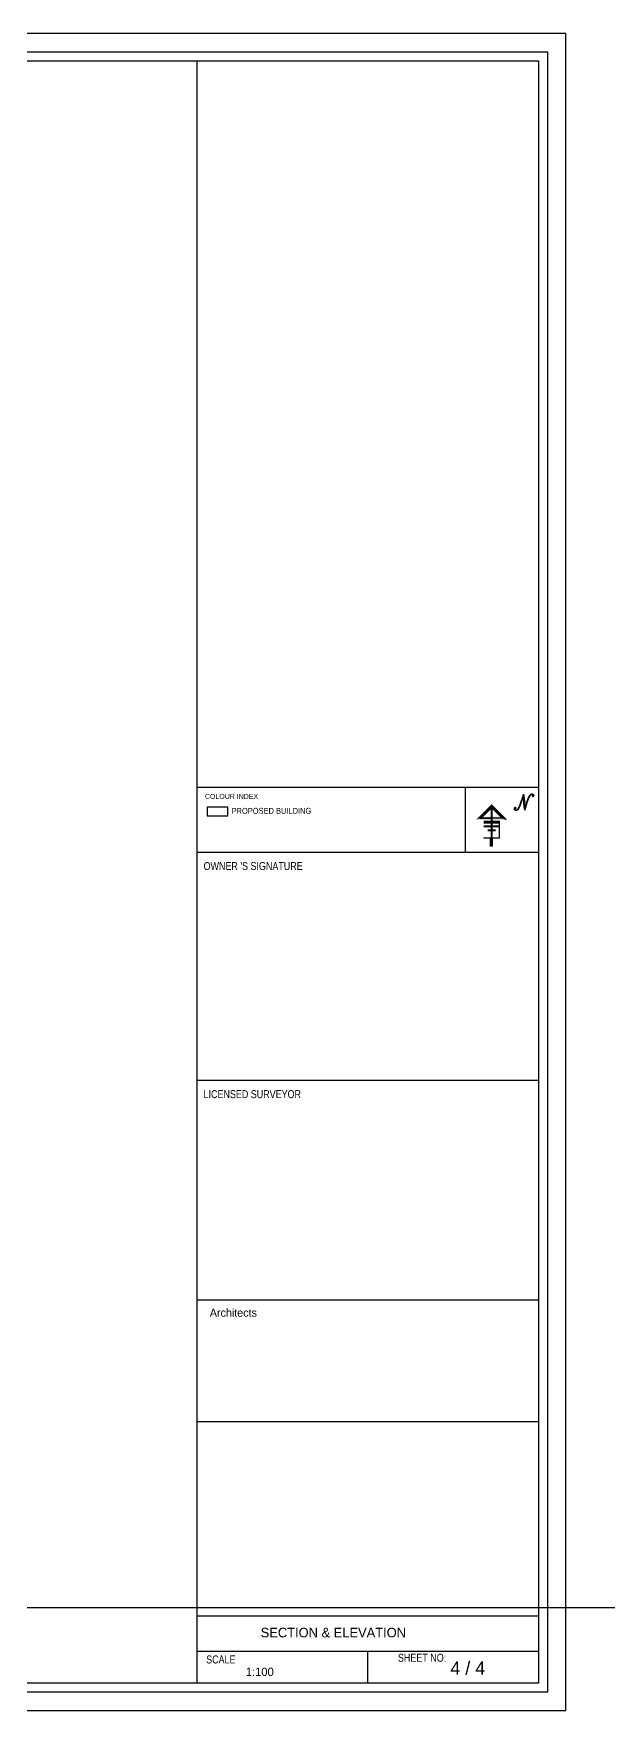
# Model space of a CAD drawing. Header units: metres. Extents: x 1422408 to 2267436, y 3843 to 80428.
# Drawn here: x 2267271.64 to 2267286.14, y 4029.94 to 4072.26 of the extents above; entities that cross this region are included whole.
import ezdxf
from ezdxf.enums import TextEntityAlignment as Align

# ---------------------------------------------------------------- set-up
doc = ezdxf.new("R2010")
doc.units = ezdxf.units.M
doc.header["$LTSCALE"] = 3.5
doc.header["$MEASUREMENT"] = 0
doc.layers.get('0').update_dxf_attribs({"linetype": 'CONTINUOUS'})
doc.layers.get('DEFPOINTS').update_dxf_attribs({"linetype": 'CONTINUOUS'})
for name, color, linetype in [('DISTANCE_FROM_GOVT_BLDG', 7, 'CONTINUOUS'), ('DOOR', 8, 'CONTINUOUS'), ('HAT', 15, 'CONTINUOUS'), ('TEXT1', 7, 'CONTINUOUS'), ('TITLE', 7, 'CONTINUOUS')]:
    doc.layers.add(name, color=color, linetype=linetype)
doc.styles.add('A', font='arial.ttf', dxfattribs={"width": 0.9, "height": 7.5})
doc.styles.add('DM', font='arial.ttf', dxfattribs={"width": 0.7, "height": 200})
doc.styles.add('J2', font='swissel.ttf', dxfattribs={"height": 4.75})
doc.styles.add('SCRIPTC', font='scriptc_.ttf', dxfattribs={"height": 48})
doc.dimstyles.get("Standard").update_dxf_attribs({"dimtxt": 0.18, "dimasz": 0.18, "dimexe": 0.18, "dimexo": 0.0625, "dimgap": 0.09, "dimtad": 0, "dimtih": 1, "dimtoh": 1, "dimdec": 4, "dimzin": 0, "dimdsep": 46, "dimtxsty": 'STANDARD', "dimcen": 0.09, "dimadec": 0, "dimazin": 0, "dimtfac": 1, "dimtdec": 4, "dimtofl": 0, "dimtmove": 0, "dimatfit": 3, "dimfxl": 1, "dimtolj": 1, "dimtzin": 0, "dimarcsym": 0})

# ---------------------------------------------------------------- blocks, each defined once
blk = doc.blocks.new('*D348')
at = {"layer": 'DEFPOINTS', "color": 0}
for p in [(2267426.153, 4034.529), (2267078.153, 4032.529), (2267426.153, 4032.529)]:
    blk.add_point(p, dxfattribs=at)
at = {"layer": 'DISTANCE_FROM_GOVT_BLDG', "color": 0, "lineweight": -2}
for p, q in [((2267426.153, 4034.466), (2267426.153, 4032.349)), ((2267078.153, 4032.591), (2267078.153, 4032.709)), ((2267078.333, 4032.529), (2267251.493, 4032.529)), ((2267425.973, 4032.529), (2267252.813, 4032.529))]:
    blk.add_line(p, q, dxfattribs=at)
at = {"layer": 'DISTANCE_FROM_GOVT_BLDG', "color": 0}
for points in [[(2267078.333, 4032.559), (2267078.333, 4032.499), (2267078.153, 4032.529)], [(2267425.973, 4032.559), (2267425.973, 4032.499), (2267426.153, 4032.529)]]:
    blk.add_solid(points, dxfattribs=at)
at = {"layer": 'DISTANCE_FROM_GOVT_BLDG', "color": 0, "insert": (2267252.153, 4032.529), "char_height": 0.18, "attachment_point": 5}
blk.add_mtext('\\A1;348.0000', dxfattribs=at)

msp = doc.modelspace()

# ---------------------------------------------------------------- linework, layer by layer
for p, q in [((2267282.88965, 4052.45254), (2267283.19254, 4052.75542)), ((2267282.88965, 4052.45254), (2267283.19254, 4052.45254)), ((2267283.49542, 4052.45254), (2267282.88965, 4052.45254)), ((2267283.19254, 4052.75542), (2267283.49542, 4052.45254)), ((2267283.19254, 4052.45254), (2267283.19254, 4051.74582))]:
    msp.add_line(p, q)
at = {"color": 1}
for p, q in [((2267283.39446, 4051.94774), (2267283.39446, 4052.38033)), ((2267283.39446, 4051.94774), (2267282.99061, 4051.94774)), ((2267283.1673, 4051.74582), (2267283.1673, 4051.94774)), ((2267283.21778, 4051.74582), (2267283.1673, 4051.74582)), ((2267283.21778, 4051.74582), (2267283.21778, 4051.94774))]:
    msp.add_line(p, q, dxfattribs=at)
at = {"const_width": 0.05048}
msp.add_lwpolyline([(2267283.19254, 4051.94774), (2267283.19254, 4052.75482)], dxfattribs=at)
for points in [[(2267282.79825, 4052.41468), (2267282.98106, 4052.4904), (2267283.19254, 4052.80896), (2267283.19254, 4052.70188)], [(2267283.19254, 4052.80896), (2267283.19254, 4052.70188), (2267283.58682, 4052.41468), (2267283.40401, 4052.4904)], [(2267283.49542, 4052.41468), (2267283.49542, 4052.4904), (2267282.79825, 4052.41468), (2267282.98106, 4052.4904)], [(2267282.99061, 4052.31372), (2267282.99061, 4052.38944), (2267282.99061, 4052.31372), (2267282.99061, 4052.38944)], [(2267283.39446, 4052.31372), (2267283.39446, 4052.38944), (2267282.99061, 4052.31372), (2267282.99061, 4052.38944)], [(2267283.58682, 4052.41468), (2267283.40401, 4052.4904), (2267283.49542, 4052.41468), (2267283.49542, 4052.4904)], [(2267282.99061, 4052.22538), (2267282.99061, 4052.27586), (2267282.99061, 4052.22538), (2267282.99061, 4052.27586)], [(2267283.39446, 4052.22538), (2267283.39446, 4052.27586), (2267282.99061, 4052.22538), (2267282.99061, 4052.27586)], [(2267283.09157, 4052.12442), (2267283.09157, 4052.1749), (2267283.09157, 4052.12442), (2267283.09157, 4052.1749)], [(2267283.2935, 4052.12442), (2267283.2935, 4052.1749), (2267283.09157, 4052.12442), (2267283.09157, 4052.1749)]]:
    msp.add_trace(points)
at = {"color": 1}
msp.add_trace([(2267282.99061, 4051.94774), (2267282.99061, 4052.35158), (2267282.99061, 4051.94774), (2267282.99061, 4052.35158)], dxfattribs=at)
at = {"layer": 'HAT'}
msp.add_lwpolyline([(2267285.06331, 4072.25869), (2267225.14206, 4072.25869), (2267225.14206, 4029.93619), (2267285.06331, 4029.93619)], close=True, dxfattribs=at)
at = {"layer": 'TITLE', "color": 0}
for p, q in [((2267275.75827, 4071.56896), (2267275.75827, 4030.62593)), ((2267275.75827, 4071.56896), (2267275.75827, 4030.62593)), ((2267275.75827, 4053.23982), (2267284.37357, 4053.23982)), ((2267282.52911, 4053.23982), (2267282.52911, 4051.60024)), ((2267275.75827, 4051.60024), (2267275.75827, 4030.62593)), ((2267275.75827, 4051.60024), (2267284.37357, 4051.60024)), ((2267275.75827, 4045.84348), (2267284.37357, 4045.84348)), ((2267275.75827, 4040.30005), (2267284.37357, 4040.30005)), ((2267275.75827, 4037.23312), (2267284.37357, 4037.23312))]:
    msp.add_line(p, q, dxfattribs=at)
at = {"layer": 'TITLE', "color": 9}
for p, q in [((2267275.75827, 4032.3264), (2267284.37357, 4032.3264)), ((2267275.75827, 4031.43671), (2267284.37357, 4031.43671)), ((2267280.06592, 4031.43671), (2267280.06592, 4030.62593))]:
    msp.add_line(p, q, dxfattribs=at)
at = {"layer": 'TITLE', "color": 0}
for points in [[(2267225.60188, 4071.79887), (2267284.60349, 4071.79887), (2267284.60349, 4030.39602), (2267225.60188, 4030.39602)], [(2267225.83179, 4071.56896), (2267284.37357, 4071.56896), (2267284.37357, 4030.62593), (2267225.83179, 4030.62593)], [(2267276.01994, 4052.51367), (2267276.53637, 4052.51367), (2267276.53637, 4052.72969), (2267276.01994, 4052.72969)]]:
    msp.add_lwpolyline(points, close=True, dxfattribs=at)

# ---------------------------------------------------------------- texts
at = {"style": 'SCRIPTC'}
msp.add_text('N', height=0.40384, dxfattribs=at).set_placement((2267284.00273, 4052.65557), align=Align.CENTER)
at = {"layer": 'DOOR', "style": 'DM', "width": 0.9}
msp.add_text('PROPOSED BUILDING', height=0.1497122, dxfattribs=at).set_placement((2267276.63565, 4052.56643))
at = {"layer": 'TEXT1', "style": 'J2', "width": 0.96}
msp.add_text('SECTION & ELEVATION', height=0.2423055, dxfattribs=at).set_placement((2267277.36825, 4031.78081))
at = {"layer": 'TITLE', "color": 3, "style": 'A'}
for s, height, width, p in [('COLOUR INDEX', 0.1262008, 0.8, (2267275.96341, 4052.94247)), ("OWNER 'S SIGNATURE", 0.2019212, 0.8, (2267275.92757, 4051.14691)), ('LICENSED SURVEYOR', 0.2019212, 0.8, (2267275.92757, 4045.39015)), ('Architects', 0.201921, 0.96, (2267276.0848, 4039.87432)), ('SCALE', 0.201921, 0.8, (2267275.99291, 4031.1222)), ('SHEET NO: ', 0.201921, 0.8, (2267280.83069, 4031.16518))]:
    msp.add_text(s, height=height, dxfattribs=dict(at, width=width)).set_placement(p)
at = {"layer": 'TITLE', "color": 2, "style": 'A', "width": 0.96}
for s, height, p in [('1:100', 0.210335, (2267276.99197, 4030.80598)), ('4 / 4', 0.336535, (2267282.15299, 4030.83719))]:
    msp.add_text(s, height=height, dxfattribs=at).set_placement(p)

# ---------------------------------------------------------------- dimensions: what is measured, and where the dimension line sits
at = {"layer": 'DISTANCE_FROM_GOVT_BLDG'}
dim = msp.add_linear_dim(base=(2267426.15322, 4032.5288), p1=(2267078.15322, 4032.5288), p2=(2267426.15322, 4034.5288), dimstyle='STANDARD', override={"dimscale": 1}, dxfattribs=at)
dim.commit()
dim.dimension.update_dxf_attribs({"geometry": '*D348', "text_midpoint": (2267252.15322, 4032.5288)})

doc.saveas('drawing.dxf')
